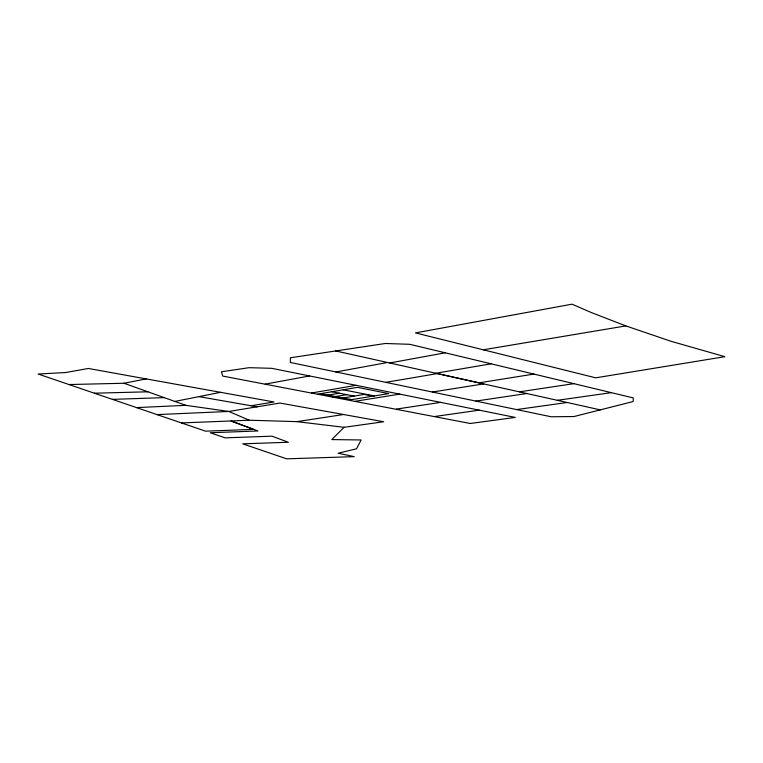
<?xml version="1.0" encoding="UTF-8"?>
<svg xmlns="http://www.w3.org/2000/svg" width="763" height="763" viewBox="0 0 763 763"><rect width="100%" height="100%" fill="white"/><g stroke="black" fill="none" stroke-linecap="round" stroke-linejoin="round"><path stroke-width="1.14" d="M157.044 414.595L228.862 411.457L280.011 403.055L383.684 421.748L344.084 427.309L331.781 439.574L361.109 439.965L356.559 448.778L338.143 453.232L354.261 456.646L286.64 458.83L242.71 443.828L288.357 442.263L271.971 436.178L225.19 437.857L210.207 432.745L257.951 430.971L230.998 420.966L181.432 422.931L38.15 374.023L65.608 372.535L88.365 368.472L274.022 401.967L251.141 405.754M174.88 401.424L220.526 392.316M68.985 384.552L123.968 383.255L146.191 378.896M265.181 384.132L309.597 375.949L515.254 417.418L470.218 423.484L222.662 376.054L221.47 371.781L249.053 367.68L271.742 368.319L309.597 375.949M335.873 371.962L387.537 362.501L600.271 409.874M389.731 362.969L445.249 352.802L633.357 397.933L633.128 401.548L574.043 416.522L551.182 416.77L290.36 362.482L290.417 357.771L385.325 343.484L409.836 344.313L445.249 352.802M311.581 392.983L356.083 385.334M435.826 373.241L491.067 363.817M385.801 382.349L437.361 373.584L478.973 382.845L533.919 374.08M317.761 394.156L357.532 387.346L388.749 393.603L351.695 399.621L320.45 393.66M325.305 395.587L339.373 393.222M483.256 349.797L625.86 325.906L671.421 341.414L724.85 356.674L595.731 377.828L415.463 332.897L572.012 304.17L591.392 312.572L625.86 325.906M332.763 397.008L346.831 394.662M340.145 398.41L364.218 394.442L372.973 396.159M355.243 401.281L399.717 394.128M432.306 392.029L483.675 383.903M181.432 422.931L205.571 431.162L253.583 429.359L230.998 420.966L249.186 420.203L296.941 421.643L343.56 414.509M396.321 409.102L440.69 402.378M519.336 391.848L573.9 383.665M475.874 401.09L526.813 393.517M434.996 416.464L479.298 410.16M557.333 400.308L611.306 392.649M516.599 409.578L567.186 402.502M136.558 407.604L185.838 405.334L228.862 411.457L249.186 420.203M112.409 399.364L164.274 397.647M94.345 393.193L147.898 391.8M296.941 421.643L344.084 427.309M198.952 396.617L257.131 406.813M331.829 391.762L354.213 396.092M343.188 389.788L374.414 395.93M335.701 350.942L387.537 362.501M123.968 383.255L185.838 405.334"/></g></svg>
